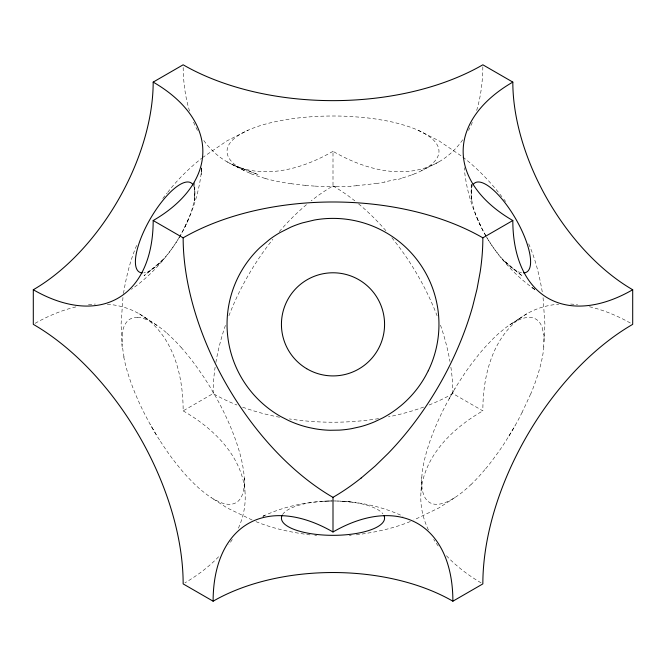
<?xml version="1.0" encoding="UTF-8"?>
<svg xmlns="http://www.w3.org/2000/svg" width="666" height="666" viewBox="0 0 666 666"><rect width="100%" height="100%" fill="white"/><g stroke="black" fill="none" stroke-linecap="round" stroke-linejoin="round"><path stroke-width="0.5" stroke-dasharray="3.33 2.5" d="M194.755 182.317L194.755 200.682L194.788 184.282M471.212 184.266L471.245 200.682L471.245 184.357M544.014 341.741L544.921 324.35L543.056 297.444M421.062 491.05L421.803 477.414M122.944 297.444L121.079 324.35L122.169 345.338M201.773 167.749C199.717 191.841 191.841 215.343 179.887 236.305M123.476 293.498C126.299 276.548 130.336 259.598 137.329 243.848M530.611 393.947L528.371 399.175M184.69 227.389L189.027 217.69M522.202 412.271L518.023 420.313A104.271 34.732 -60 0 1 512.062 430.877L505.636 441.325A104.221 34.74 -60 0 1 498.934 451.34L491.941 460.872A104.187 34.749 -60 0 1 484.881 469.697M512.928 322.844A104.137 34.715 -60 0 0 506.535 327.081L499.775 332.534A104.162 34.715 -60 0 0 492.865 338.944L485.764 346.395A104.204 34.732 -60 0 0 478.679 354.653L471.586 363.736A104.187 34.732 -60 0 0 464.702 373.393L458.091 383.508A104.271 34.757 -60 0 0 451.939 393.764L446.137 404.329A104.262 34.749 -60 0 0 440.842 414.901A107.209 35.739 -60 0 0 438.37 420.221A105.961 35.315 -60 0 0 451.756 499.458A107.209 35.731 -60 0 0 457.892 495.537A104.279 34.765 -60 0 0 464.31 490.584L471.02 484.548M448.984 399.026L454.97 388.603M508.907 436.122L515.101 425.616M179.42 237.129C167.208 257.526 150.932 275.616 131.468 289.302M162.795 198.435L167.124 193.098M167.74 192.332C177.456 179.562 189.127 168.373 201.582 158.308M484.881 469.663L479.562 475.749A104.57 34.89 -60 0 1 471.012 484.59M202.381 157.684L227.039 140.817L248.168 130.153M454.77 497.635L438.961 507.875L413.869 519.996M509.773 324.841L526.739 313.853M516.866 320.146L521.403 317.266M107.284 304.195A211.921 122.353 -60 0 1 183.15 410.864L213.12 393.564A169.539 97.877 0 0 0 236.938 405.003M512.92 322.868L515.992 321.179A105.827 35.248 -60 0 1 541.4 325.549L542.266 327.705M438.961 161.813L421.47 170.754M262.928 516.317C284.374 506.035 308.291 501.423 331.976 500.965M262.92 516.308L264.768 515.409L263.028 516.208M410.339 521.511C393.015 528.654 374.5 532.442 355.969 534.89M385.023 182.093L377.239 183.408M349.3 535.456L351.207 535.298M356.901 185.731L350.949 186.13M331.743 500.957L323.768 501.198M335.964 186.622L326.723 186.58A104.229 34.757 0 0 1 314.535 186.08M137.629 317.432L135.389 317.482A106.044 35.44 59.9 0 0 122.178 334.174M334.99 500.982C358.333 501.473 381.793 506.252 402.972 516.208M314.527 186.097L305.494 185.431M342.232 501.198L351.373 501.981M314.793 535.298L316.7 535.456M310.031 534.89C291.5 532.442 272.985 528.654 255.661 521.511M291.225 183.774L283.25 182.501A104.953 34.99 0 0 1 269.405 179.587L265.085 178.43M143.798 318.589L147.977 320.196A104.271 34.774 60 0 1 153.938 323.376L160.364 327.772A104.221 34.74 60 0 1 167.074 333.291M238.553 167.149L258.308 174.7L232.667 164.735L244.73 170.862M252.131 519.996L227.039 507.875L211.03 497.519M418.106 130.278L438.961 140.817L462.029 156.443M227.039 161.813L237.937 167.516M429.062 405.003A169.539 97.877 0 0 0 452.88 393.564L482.85 410.864A211.921 122.353 60 0 1 558.716 304.195M240.368 168.465L237.745 166.791A104.903 34.965 0 0 1 231.585 161.538A107.068 35.698 0 0 1 229.362 158.674A105.952 35.315 0 0 1 333.283 116.009A107.284 35.764 0 0 1 339.452 116.059A104.187 34.732 0 0 1 351.615 116.542L363.636 117.507A104.187 34.724 0 0 1 375.149 118.914L386.197 120.771A104.204 34.732 0 0 1 396.437 123.019L405.885 125.683A104.179 34.732 0 0 1 414.285 128.655A107.293 35.764 0 0 1 421.57 131.926A105.952 35.315 0 0 1 414.96 173.709M144.597 317.266L157.093 325.424M139.261 313.853L149.134 320.146M534.532 289.302C515.043 275.591 498.742 257.476 486.53 237.038M462.82 157.059C478.163 168.873 491.516 183.033 503.205 198.435M167.074 333.275L174.059 339.868A104.187 34.715 60 0 1 181.119 347.411M181.119 347.377L186.438 353.571A104.57 34.815 60 0 1 194.971 364.527L201.69 373.976A104.279 34.749 60 0 1 208.108 383.832A107.209 35.739 60 0 1 214.244 394.081A105.961 35.315 60 0 1 227.63 504.229A107.209 35.739 60 0 1 225.158 503.846A104.262 34.757 60 0 1 219.872 502.197L214.061 499.35A104.271 34.757 60 0 1 207.909 495.396L201.299 490.243A104.187 34.724 60 0 1 194.414 483.999L187.321 476.714A104.204 34.732 60 0 1 180.236 468.614L173.135 459.648A104.162 34.732 60 0 1 166.225 450.108L159.474 439.935M503.821 199.201L505.669 201.49M123.734 356.801L124.592 360.964A105.827 35.323 60 0 0 150.017 424.017L156.227 434.715M153.08 429.42L150.008 424.017M486.063 236.23C474.142 215.276 466.275 191.808 464.227 167.749M476.948 217.649L481.26 227.281M528.671 243.848C535.664 259.598 539.701 276.548 542.524 293.498M244.239 478.113L244.938 491.05M462.728 139.793A211.921 122.353 60 0 1 333 151.315L333 185.922A169.539 97.885 -60 0 0 311.189 200.832M482.842 66.866A211.921 122.353 60 0 1 476.473 111.056M472.327 122.419A211.921 122.353 60 0 1 468.489 130.428M333 151.315A211.921 122.353 -60 0 1 203.272 139.793M197.511 130.428A211.921 122.353 -60 0 1 192.915 120.596M189.527 111.056A211.921 122.353 -60 0 1 183.158 66.866M183.15 410.864A211.921 122.353 0 0 1 237.595 529.903M232.284 539.468A211.921 122.353 0 0 1 228.971 544.363M218.598 556.751A211.921 122.353 0 0 1 184.932 582.85M35.098 323.326A211.921 122.353 -60 0 1 76.548 306.743M88.461 304.653A211.921 122.353 -60 0 1 95.371 304.054M481.068 582.85A211.921 122.353 0 0 1 445.979 555.244M438.211 545.978A211.921 122.353 0 0 1 433.716 539.468M428.405 529.903A211.921 122.353 0 0 1 482.85 410.864M570.629 304.054A211.921 122.353 60 0 1 577.539 304.653M589.452 306.743A211.921 122.353 60 0 1 630.902 323.326M333 185.922A169.539 97.885 60 0 1 354.812 200.832M358.566 203.871A169.539 97.885 60 0 1 386.721 231.618M391.849 237.729A169.539 97.885 60 0 1 437.087 315.767M440.501 325.158A169.539 97.885 60 0 1 449.958 361.496M450.882 367.216A169.539 97.885 60 0 1 452.88 393.564M423.643 407.068A169.539 97.877 0 0 1 388.453 416.849M378.588 418.623A169.539 97.877 0 0 1 289.369 418.931M279.554 417.241A169.539 97.877 0 0 1 241.442 406.726M265.168 178.396A105.062 35.015 0 0 1 253.321 174.542M253.113 174.6A108.059 36.122 -0.1 0 1 249.534 173.16M249.767 173.102A104.845 34.873 0.1 0 1 240.468 168.448M414.926 173.693A106.985 35.639 0 0 1 411.255 175.108M411.197 175.091A105.103 35.065 0 0 1 401.148 178.305M401.54 178.463A107.934 36.114 0.1 0 1 397.111 179.645M396.328 179.304A104.887 34.757 -0.1 0 1 384.59 181.835M377.006 183.242A105.786 34.782 -0.1 0 1 356.768 185.539M351.032 186.28A104.728 35.148 0 0 1 335.98 186.771M305.552 185.356A104.445 34.69 0 0 1 291.3 183.716M193.431 185.464A51.565 17.183 -60 0 1 180.611 235.065A51.565 17.183 -60 0 1 143.823 272.844M159.482 439.918A104.137 34.715 60 0 1 153.097 429.412M124.067 357.109A104.92 34.707 60.2 0 1 122.619 347.461M122.144 346.961A108.017 36.081 59.9 0 1 121.836 341.758M122.128 342.083A104.945 34.907 60.1 0 1 122.394 334.449M137.596 317.357A104.745 34.965 60.1 0 1 143.748 318.465M282.575 514.552A51.565 17.191 0 0 1 331.884 500.957A51.565 17.191 0 0 1 382.908 513.827M542.132 327.897A104.92 34.857 -60.2 0 1 543.473 334.357M543.797 333.949A108.017 36.064 -59.9 0 1 544.147 338.395M543.889 338.703A104.945 34.915 -60.1 0 1 543.564 347.019M543.872 346.695A106.044 35.481 -59.9 0 1 530.794 393.881M528.213 399.217A104.745 34.715 -60 0 1 522.052 412.271M521.528 272.752A51.565 17.191 60 0 1 484.965 234.324A51.565 17.191 60 0 1 472.594 185.423M213.12 393.564A169.539 97.885 -60 0 1 215.118 367.216M215.876 362.454A169.539 97.885 -60 0 1 225.499 325.158M228.913 315.767A169.539 97.885 -60 0 1 272.902 239.269M279.279 231.618A169.539 97.885 -60 0 1 307.434 203.871M201.631 168.398L201.207 174.434L201.673 168.415M163.536 259.365L154.72 267.391L144.056 275.682L163.536 259.365M534.698 289.335L531.393 287.129L534.665 289.335M521.944 275.682L511.188 267.324L502.464 259.365L521.944 275.682"/><path stroke-width="1" d="M361.172 478.03L375.274 465.942L388.145 453.404A211.954 122.377 -60 0 0 472.669 306.418L477.023 289.002L480.186 271.87A211.871 122.319 -60 0 0 482.858 237.829L512.82 220.529A169.539 97.885 -60 0 0 632.7 289.743L632.7 324.35A211.921 122.353 -60 0 0 482.85 583.899L452.88 601.198A169.539 97.877 0 0 0 213.12 601.198L183.15 583.899A211.921 122.353 60 0 0 33.3 324.35L33.3 289.743A169.539 97.885 -60 0 0 153.18 82.101L183.15 64.802A211.921 122.353 0 0 0 482.85 64.802L512.82 82.101A169.539 97.885 60 0 0 632.7 289.743M33.3 289.743A169.539 97.885 60 0 0 153.18 220.529L183.15 237.829A211.921 122.353 0 0 1 482.85 237.829M452.88 601.198A169.539 97.885 -60 0 0 333 531.984L333 497.377A211.921 122.353 60 0 1 183.15 237.829M153.18 82.101A169.539 97.877 0 0 1 153.18 220.529M213.12 601.198A169.539 97.885 60 0 1 333 531.984M361.23 477.938A211.871 122.319 -60 0 1 333.058 497.294M512.82 220.529A169.539 97.877 0 0 1 512.82 82.101M142.283 272.91A51.565 17.183 -60 0 1 150.374 218.706A51.565 17.183 -60 0 1 193.173 185.015M384.032 515.684A51.565 17.191 0 0 1 332.692 535.331A51.565 17.191 0 0 1 282.059 515.476M473.135 184.557A51.565 17.191 60 0 1 516.058 219.439A51.565 17.191 60 0 1 523.634 272.918M428.255 370.771L425.632 375.799A104.845 104.845 0 0 1 416.35 389.785A108.059 108.059 0 0 1 412.762 394.097A105.062 105.062 0 0 1 400.915 405.686L396.57 409.115A104.953 104.953 0 0 1 382.75 417.907L374.775 421.728A104.445 104.445 0 0 1 360.497 426.681L351.473 428.688A104.229 104.229 0 0 1 339.277 430.128L330.036 430.269A104.728 104.728 0 0 1 315.051 428.779L309.099 427.572A105.786 105.786 0 0 1 288.761 420.629L280.977 416.658A104.887 104.887 0 0 1 269.189 408.941A107.934 107.934 0 0 1 264.768 405.411A105.103 105.103 0 0 1 254.712 395.754A106.985 106.985 0 0 1 251.049 391.508A105.961 105.961 0 0 1 244.439 266.175A107.293 107.293 0 0 1 251.715 256.368A104.179 104.179 0 0 1 260.115 247.436L269.572 239.469A104.204 104.204 0 0 1 279.803 232.7L290.851 227.131A104.187 104.187 0 0 1 302.364 222.91L314.385 220.03A104.187 104.187 0 0 1 326.548 218.581A107.284 107.284 0 0 1 332.725 218.39A105.961 105.961 0 0 1 436.638 346.403A107.068 107.068 0 0 1 434.423 355.02A104.903 104.903 0 0 1 428.255 370.771M306.71 368.706A51.565 51.565 0 0 0 384.565 324.933A51.565 51.565 0 0 0 307.725 279.404A51.565 51.565 0 0 0 306.71 368.706"/></g></svg>
